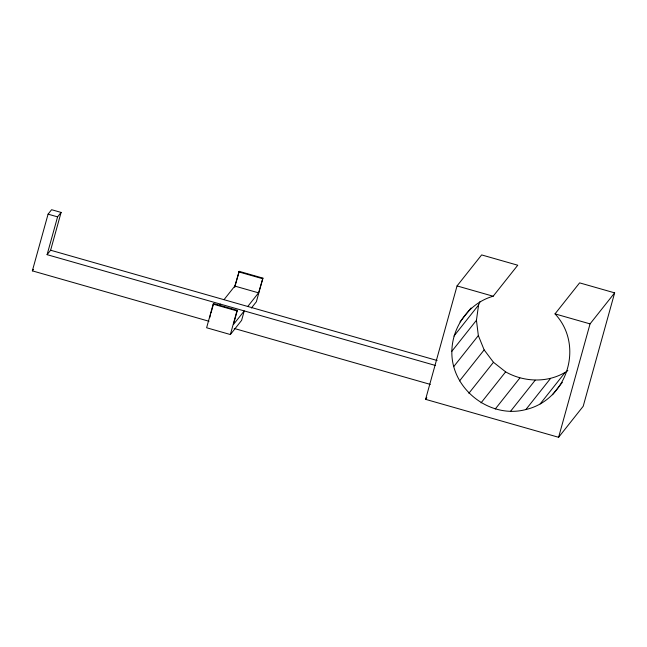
<?xml version="1.0" encoding="UTF-8"?>
<svg xmlns="http://www.w3.org/2000/svg" width="647" height="647" viewBox="0 0 647 647"><rect width="100%" height="100%" fill="white"/><g stroke="black" fill="none" stroke-linecap="round" stroke-linejoin="round"><path stroke-width="0.97" d="M451.849 351.281C452.277 326.565 469.132 302.998 493.16 296.229L517.754 265.221L481.643 254.918L457.049 285.925L425.597 399.345L558.604 437.291L583.198 406.284L614.65 292.865L579.615 282.868L555.021 313.884C584.37 345.199 567.589 399.717 525.865 409.551C489.666 419.191 450.975 388.726 451.849 351.281L476.443 320.265L478.57 305.036L480.074 301.502M209.005 321.26L32.35 270.858L48.08 214.157L51.598 209.709L61.101 212.418L50.62 250.227L47.094 254.667L435.544 365.498M47.094 254.667L57.575 216.866L61.101 212.418M213.17 304.13L206.619 327.762L230.372 334.539L241.614 320.362L244.234 310.916L233.438 324.527L237.368 310.35L213.615 303.572L213.17 304.13L236.923 310.908L237.368 310.35M209.685 317.75L210.469 314.919M210.995 313.027L213.615 303.572M224.008 299.69L234.804 286.079L239.18 271.344L262.925 278.121L256.374 301.745L251.384 308.045M234.724 287.414L239.18 271.344M230.372 334.539L236.923 310.908M247.761 306.468L258.557 292.848L262.925 278.121M558.604 437.291L590.056 323.88L614.65 292.865M32.35 270.858L33.523 269.378M219.276 305.651L220.481 304.139M459.993 321.923L471.056 307.972M453.976 336.052L478.57 305.036M425.597 399.345L426.834 397.784M453.749 366.582L478.343 335.567L476.443 320.265M459.556 380.913L484.15 349.898L478.343 335.567M468.865 393.287L493.459 362.28L484.15 349.898M481.036 402.879L505.631 371.863C524.588 382.66 549.635 383.145 567.84 370.61M495.254 409.017L519.848 378.01M510.548 411.298L535.142 380.282M525.865 409.551L550.46 378.544M540.172 403.914L564.766 372.898M552.489 394.751L562.324 382.345M457.049 285.925L493.16 296.229M555.021 313.884L590.056 323.88M48.08 214.157L57.575 216.866M238.735 271.902L262.488 278.679M234.804 286.079L258.557 292.848M50.62 250.227L437.129 360.492M234.238 328.458L430.304 384.399M493.459 362.28L505.631 371.863"/></g></svg>
